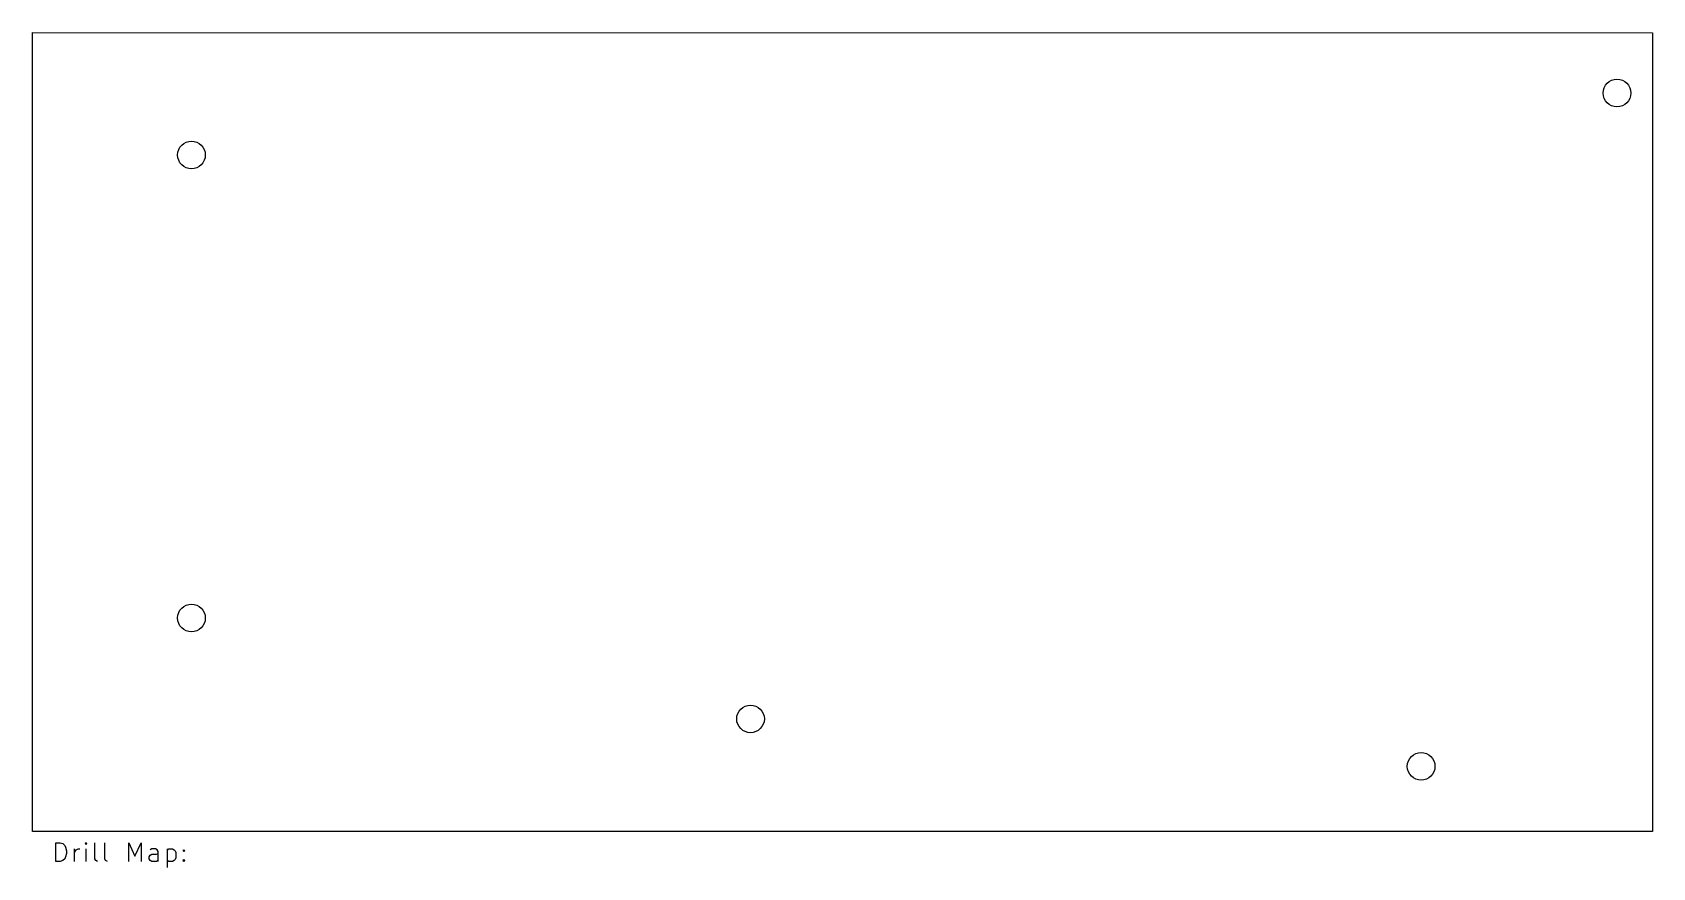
# Model space of a CAD drawing. Extents: x 33 to 207, y -126 to -37.
import ezdxf

# ---------------------------------------------------------------- set-up
doc = ezdxf.new("R2010")
doc.units = 0
doc.layers.add('BLACK', color=7, linetype='CONTINUOUS')

msp = doc.modelspace()

# ---------------------------------------------------------------- linework, layer by layer
at = {"layer": 'BLACK', "linetype": 'CONTINUOUS'}
for p, q in [((33.4909, -122.27), (33.4913, -36.7559)), ((33.4913, -36.7559), (206.846, -36.8038)), ((206.846, -36.8038), (206.846, -122.27)), ((206.846, -122.27), (33.4909, -122.27)), ((35.9921, -125.45), (35.9921, -123.45)), ((35.9921, -123.45), (36.4682, -123.45)), ((36.4682, -123.45), (36.754, -123.545)), ((36.754, -123.545), (36.9444, -123.735)), ((36.9444, -123.735), (37.0397, -123.926)), ((37.0397, -123.926), (37.1349, -124.307)), ((37.1349, -124.592), (37.0397, -124.973)), ((37.1349, -124.307), (37.1349, -124.592)), ((37.9921, -125.45), (37.9921, -124.116)), ((37.9921, -124.497), (38.0873, -124.307)), ((38.0873, -124.307), (38.1825, -124.211)), ((38.1825, -124.211), (38.373, -124.116)), ((38.373, -124.116), (38.5635, -124.116)), ((39.2302, -123.45), (39.1349, -123.545)), ((39.1349, -123.545), (39.2302, -123.64)), ((39.3254, -123.545), (39.2302, -123.45)), ((39.2302, -123.45), (39.2302, -123.64)), ((39.2302, -123.64), (39.3254, -123.545)), ((39.2302, -125.45), (39.2302, -124.116)), ((40.1825, -125.164), (40.1825, -123.45)), ((41.2302, -125.164), (41.2302, -123.45)), ((43.8016, -125.45), (43.8016, -123.45)), ((43.8016, -123.45), (44.4682, -124.878)), ((44.4682, -124.878), (45.1349, -123.45)), ((45.1349, -123.45), (45.1349, -125.45)), ((45.9921, -124.973), (46.0873, -124.783)), ((46.2778, -124.116), (46.0873, -124.211)), ((46.0873, -124.783), (46.2778, -124.688)), ((46.6587, -124.116), (46.2778, -124.116)), ((46.2778, -124.688), (46.754, -124.688)), ((46.8492, -124.211), (46.6587, -124.116)), ((46.754, -124.688), (46.9444, -124.592)), ((46.9444, -124.402), (46.8492, -124.211)), ((46.9444, -125.45), (46.9444, -124.402)), ((47.8968, -124.116), (47.8968, -126.116)), ((47.8968, -124.211), (48.0873, -124.116)), ((48.0873, -124.116), (48.4682, -124.116)), ((48.4682, -124.116), (48.6587, -124.211)), ((48.6587, -124.211), (48.754, -124.307)), ((48.754, -124.307), (48.8492, -124.497)), ((48.8492, -124.497), (48.8492, -125.069)), ((49.6111, -124.307), (49.7063, -124.211)), ((49.7063, -124.402), (49.6111, -124.307)), ((49.7063, -124.211), (49.8016, -124.307)), ((49.7063, -124.211), (49.7063, -124.402)), ((49.8016, -124.307), (49.7063, -124.402)), ((36.4682, -125.45), (35.9921, -125.45)), ((36.754, -125.354), (36.4682, -125.45)), ((36.9444, -125.164), (36.754, -125.354)), ((37.0397, -124.973), (36.9444, -125.164)), ((40.2778, -125.354), (40.1825, -125.164)), ((40.4682, -125.45), (40.2778, -125.354)), ((41.3254, -125.354), (41.2302, -125.164)), ((41.5159, -125.45), (41.3254, -125.354)), ((45.9921, -125.164), (45.9921, -124.973)), ((46.0873, -125.354), (45.9921, -125.164)), ((46.2778, -125.45), (46.0873, -125.354)), ((46.754, -125.45), (46.2778, -125.45)), ((46.9444, -125.354), (46.754, -125.45)), ((48.0873, -125.45), (47.8968, -125.354)), ((48.4682, -125.45), (48.0873, -125.45)), ((48.6587, -125.354), (48.4682, -125.45)), ((48.754, -125.259), (48.6587, -125.354)), ((48.8492, -125.069), (48.754, -125.259)), ((49.6111, -125.354), (49.7063, -125.259)), ((49.7063, -125.45), (49.6111, -125.354)), ((49.7063, -125.259), (49.8016, -125.354)), ((49.7063, -125.259), (49.7063, -125.45)), ((49.8016, -125.354), (49.7063, -125.45))]:
    msp.add_line(p, q, dxfattribs=at)
at = {"layer": 'BLACK'}
for centre in [(203.036, -43.246), (50.5089, -49.866), (50.5089, -99.4098), (110.326, -110.205), (182.081, -115.285)]:
    msp.add_circle(centre, 1.48, dxfattribs=at)

doc.saveas('drawing.dxf')
